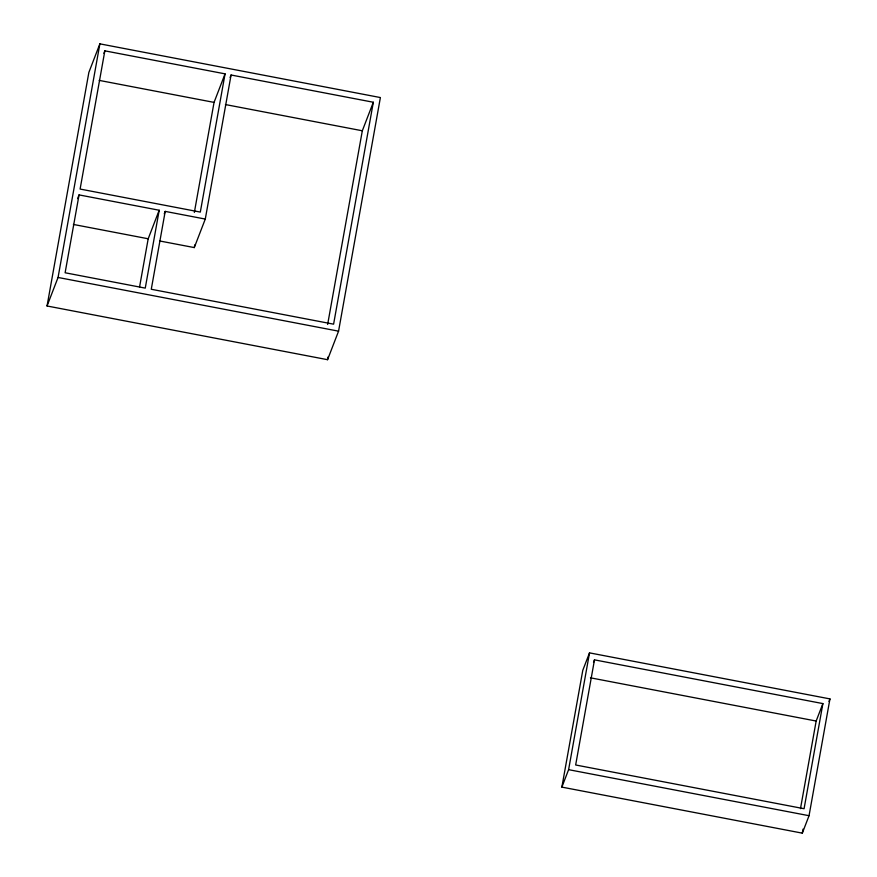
<?xml version="1.0" encoding="UTF-8"?>
<svg xmlns="http://www.w3.org/2000/svg" width="877" height="877" viewBox="0 0 877 877"><rect width="100%" height="100%" fill="white"/><g stroke="black" fill="none" stroke-linecap="round" stroke-linejoin="round"><path stroke-width="1.32" d="M47.051 305.985L88.873 72.374L99.879 43.85L380.388 97.555L338.566 331.166L327.56 359.691L47.051 305.985L58.057 277.461L99.879 43.85M79.051 194.902L65.117 272.769L145.253 288.116L159.197 210.239L79.051 194.902L77.614 198.619M104.845 50.844L80.103 189.059L200.318 212.081L225.06 73.854L104.845 50.844L103.892 53.322M139.542 287.097L148.191 238.774L159.197 210.239M231.068 75.005L205.284 219.064L165.205 211.39L151.272 289.267L333.6 324.172L373.328 102.247L231.068 75.005L230.114 77.494M194.354 212.42L214.054 102.39L225.06 73.854M159.548 240.945L194.277 247.588L194.76 244.902M327.647 324.457L362.322 130.772L373.328 102.247M327.56 359.691L328.031 357.005M561.872 787.118L582.788 670.313L589.519 652.872L829.949 698.903L809.043 815.709L802.312 833.15L561.872 787.118L568.603 769.666L589.519 652.872M594.485 659.855L575.663 764.985L804.077 808.715L822.889 703.595L594.485 659.855L593.521 662.354M800.482 808.638L816.158 721.037L822.889 703.595M802.312 833.15L803.025 829.127M164.251 213.878L165.205 211.39M194.277 247.588L205.284 219.064M828.984 701.392L829.949 698.903M99.178 80.388L214.054 102.39M225.433 104.56L362.322 130.772M73.394 224.446L148.191 238.774M58.057 277.461L338.566 331.166M590.44 677.811L816.158 721.037M568.603 769.666L809.043 815.709"/></g></svg>
